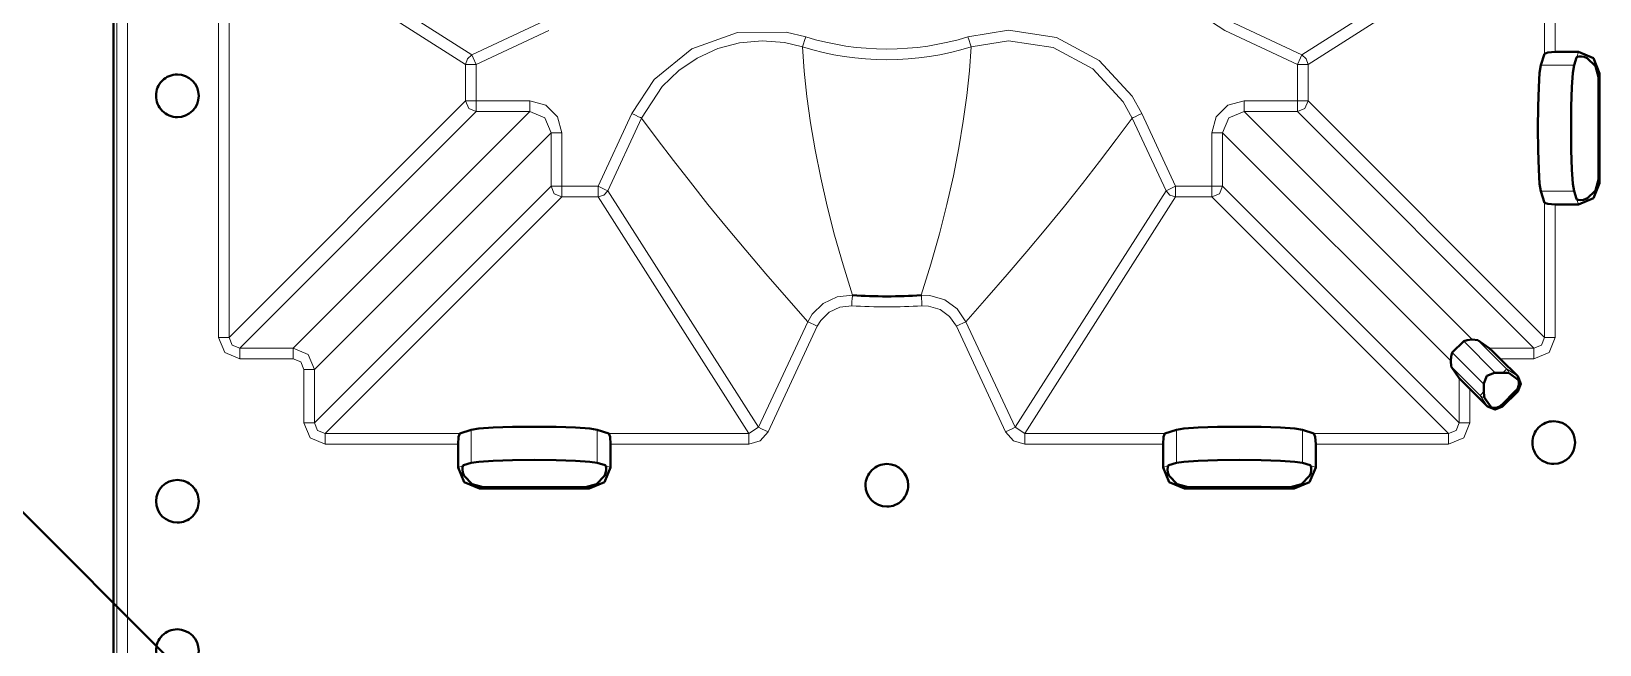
# Model space of a CAD drawing. Header units: millimetres. Extents: x 0 to 2941, y -405 to 1422.
# Drawn here: x 113.9 to 260.9, y 266.8 to 324.2 of the extents above; entities that cross this region are included whole.
import ezdxf

# ---------------------------------------------------------------- set-up
doc = ezdxf.new("R2010")
doc.units = ezdxf.units.MM
doc.layers.add('FINE', color=9, linetype='Continuous')
doc.layers.add('OUTLINE', color=7, linetype='Continuous')

msp = doc.modelspace()

# ---------------------------------------------------------------- linework, layer by layer
at = {"layer": 'FINE', "lineweight": 9}
for p, q in [((121.91, 135.69), (121.91, 685.66)), ((122.91, 685.66), (122.91, 135.69)), ((131.42, 295.54), (131.42, 335.25)), ((154.59, 321.12), (132.42, 335.25)), ((132.42, 335.25), (132.42, 295.54)), ((133, 336.15), (155.17, 322.03)), ((232.96, 322.03), (255.14, 336.15)), ((255.71, 335.25), (233.54, 321.12)), ((255.71, 322.13), (255.71, 335.25)), ((256.71, 335.25), (256.71, 322.3)), ((155.17, 322.03), (161.97, 325.2)), ((226.16, 325.2), (232.96, 322.03)), ((162.39, 324.3), (155.59, 321.12)), ((258.89, 322.3), (258.73, 321.82)), ((154.59, 317.71), (154.59, 321.12)), ((232.54, 317.71), (232.54, 321.12)), ((233.54, 321.12), (233.54, 317.71)), ((258.47, 321.06), (255.36, 321.06)), ((260.76, 319.94), (260.87, 320.29)), ((132.42, 295.54), (154.59, 317.71)), ((227.54, 317.71), (232.54, 317.71)), ((233.54, 317.71), (255.71, 295.54)), ((155.59, 316.72), (133.42, 294.54)), ((138.42, 294.54), (160.6, 316.72)), ((220.23, 309.29), (217.06, 316.1)), ((217.96, 316.52), (221.13, 309.71)), ((232.54, 316.72), (227.54, 316.72)), ((227.54, 316.72), (248.91, 295.34)), ((254.71, 294.54), (232.54, 316.72)), ((260.87, 310.01), (260.76, 310.36)), ((140.42, 287.54), (162.59, 309.71)), ((163.59, 308.72), (141.42, 286.54)), ((167, 308.72), (163.59, 308.72)), ((181.13, 286.54), (167, 308.72)), ((167.91, 309.29), (182.03, 287.12)), ((206.1, 287.12), (220.23, 309.29)), ((221.13, 308.72), (207.01, 286.54)), ((224.54, 308.72), (221.13, 308.72)), ((246.71, 286.54), (224.54, 308.72)), ((225.54, 309.71), (247.71, 287.54)), ((255.36, 309.24), (258.47, 309.24)), ((255.71, 295.54), (255.71, 308.17)), ((256.71, 308), (256.71, 295.54)), ((258.73, 308.48), (258.89, 308)), ((182.03, 287.12), (186.65, 297.02)), ((201.48, 297.02), (206.1, 287.12)), ((205.2, 286.7), (200.58, 296.6)), ((133.42, 294.54), (138.42, 294.54)), ((250.02, 291.17), (247.06, 294.13)), ((248.13, 295.2), (251.08, 292.24)), ((252.15, 292.59), (249.44, 295.3)), ((250.52, 294.54), (254.71, 294.54)), ((138.42, 293.55), (133.42, 293.55)), ((139.42, 287.54), (139.42, 292.55)), ((246.96, 292.81), (249.66, 290.11)), ((254.71, 293.55), (251.54, 293.55)), ((247.71, 287.54), (247.71, 291.74)), ((248.71, 290.72), (248.71, 287.54)), ((249.66, 290.11), (250.36, 289.07)), ((253.04, 290.58), (253.19, 290.48)), ((251.77, 289.07), (251.67, 289.22)), ((155.12, 286.9), (155.12, 283.79)), ((166.93, 283.79), (166.93, 286.9)), ((181.13, 286.54), (182.03, 287.12)), ((206.1, 287.12), (207.01, 286.54)), ((221.2, 283.79), (221.2, 286.9)), ((233.02, 286.9), (233.02, 283.79)), ((141.42, 286.54), (154.04, 286.54)), ((153.88, 285.55), (141.42, 285.55)), ((168.01, 286.54), (181.13, 286.54)), ((181.13, 285.55), (168.18, 285.55)), ((207.01, 286.54), (220.12, 286.54)), ((219.96, 285.55), (207.01, 285.55)), ((234.09, 286.54), (246.71, 286.54)), ((246.71, 285.55), (234.26, 285.55)), ((154.36, 283.53), (153.88, 283.37)), ((168.18, 283.37), (167.69, 283.53)), ((219.96, 283.37), (220.44, 283.53)), ((233.77, 283.53), (234.26, 283.37)), ((155.89, 281.39), (156.24, 281.5)), ((165.81, 281.5), (166.17, 281.39)), ((222.32, 281.5), (221.97, 281.39)), ((232.25, 281.39), (231.89, 281.5)), ((116.18, 276.08), (128.93, 263.33))]:
    msp.add_line(p, q, dxfattribs=at)
for points in [[(232.54, 321.12), (225.74, 324.3), (222.53, 326.39), (220.97, 328.01), (219.66, 329.93), (218.73, 331.97), (218.13, 334.2), (217.92, 336.44), (218.1, 338.75), (218.53, 340.58)], [(170.17, 316.52), (172.27, 319.73), (175.8, 322.59), (180.08, 324.13), (184.62, 324.16), (186.46, 323.72)], [(186.16, 322.77), (186.19, 322.86), (186.26, 323.07), (186.35, 323.37), (186.46, 323.72)], [(201.67, 323.72), (205.46, 324.33), (209.96, 323.65), (213.97, 321.51), (217.05, 318.17), (217.96, 316.52)], [(201.97, 322.77), (201.94, 322.86), (201.88, 323.07), (201.78, 323.37), (201.67, 323.72)], [(154.59, 321.12), (154.75, 321.66), (155.17, 322.03)], [(155.17, 322.03), (155.3, 321.75), (155.59, 321.12)], [(186.16, 322.77), (184.46, 323.17), (182.39, 323.34), (180.25, 323.14), (178.24, 322.61), (176.29, 321.72), (174.57, 320.56), (173.02, 319.07), (171.08, 316.1)], [(186.16, 322.77), (186.33, 320.49), (186.58, 318.12), (186.92, 315.66), (187.35, 313.13), (187.87, 310.51), (188.48, 307.86), (189.17, 305.14), (189.96, 302.36), (190.84, 299.5)], [(197.29, 299.5), (198.19, 302.41), (198.99, 305.24), (199.69, 308.01), (200.3, 310.7), (200.81, 313.31), (201.23, 315.8), (201.56, 318.21), (201.81, 320.53), (201.97, 322.77)], [(217.06, 316.1), (216.21, 317.62), (213.36, 320.72), (209.64, 322.7), (205.48, 323.33), (201.97, 322.77)], [(232.54, 321.12), (232.83, 321.75), (232.96, 322.03)], [(232.96, 322.03), (233.38, 321.66), (233.54, 321.12)], [(154.59, 321.12), (154.9, 321.12), (155.59, 321.12)], [(155.59, 321.12), (155.59, 317.71), (160.6, 317.71)], [(232.54, 321.12), (233.23, 321.12), (233.54, 321.12)], [(154.59, 317.71), (154.9, 317.71), (155.59, 317.71)], [(160.6, 316.72), (155.59, 316.72), (154.89, 317.01), (154.59, 317.71)], [(155.59, 316.72), (155.59, 317.03), (155.59, 317.71)], [(160.6, 316.72), (160.6, 317.03), (160.6, 317.71)], [(160.6, 317.71), (162.09, 317.31), (163.19, 316.22), (163.59, 314.72)], [(224.54, 314.72), (224.94, 316.22), (226.04, 317.31), (227.54, 317.71)], [(227.54, 316.72), (227.54, 317.03), (227.54, 317.71)], [(232.54, 316.72), (232.54, 317.03), (232.54, 317.71)], [(232.54, 317.71), (233.23, 317.71), (233.54, 317.71)], [(233.54, 317.71), (233.25, 317.01), (232.54, 316.72)], [(162.59, 314.72), (162.01, 316.13), (160.6, 316.72)], [(163.59, 314.72), (163.59, 309.71), (167, 309.71), (170.17, 316.52)], [(171.08, 316.1), (167.91, 309.29), (167.54, 308.87), (167, 308.72)], [(171.08, 316.1), (170.99, 316.14), (170.8, 316.23), (170.51, 316.36), (170.17, 316.52)], [(186.65, 297.02), (184.65, 299.28), (182.72, 301.51), (180.85, 303.71), (179.05, 305.87), (177.3, 308.01), (175.66, 310.08), (174.07, 312.11), (172.54, 314.12), (171.08, 316.1)], [(217.06, 316.1), (215.56, 314.08), (214.01, 312.04), (212.39, 309.96), (210.71, 307.86), (208.96, 305.72), (207.18, 303.59), (205.35, 301.43), (203.45, 299.24), (201.48, 297.02)], [(217.06, 316.1), (217.14, 316.14), (217.34, 316.23), (217.63, 316.36), (217.96, 316.52)], [(227.54, 316.72), (226.12, 316.13), (225.54, 314.72)], [(162.59, 314.72), (140.42, 292.55), (140.42, 287.54)], [(162.59, 314.72), (162.9, 314.72), (163.59, 314.72)], [(163.59, 308.72), (162.89, 309.01), (162.59, 309.71), (162.59, 314.72)], [(221.13, 309.71), (224.54, 309.71), (224.54, 314.72)], [(225.54, 314.72), (225.23, 314.72), (224.54, 314.72)], [(246.92, 293.34), (225.54, 314.72), (225.54, 309.71)], [(162.59, 309.71), (162.9, 309.71), (163.59, 309.71)], [(163.59, 308.72), (163.59, 309.03), (163.59, 309.71)], [(167.91, 309.29), (167.62, 309.42), (167, 309.71)], [(167, 308.72), (167, 309.03), (167, 309.71)], [(220.23, 309.29), (220.51, 309.42), (221.13, 309.71)], [(221.13, 308.72), (220.6, 308.87), (220.23, 309.29)], [(221.13, 308.72), (221.13, 309.03), (221.13, 309.71)], [(224.54, 308.72), (224.54, 309.03), (224.54, 309.71)], [(225.54, 309.71), (225.23, 309.71), (224.54, 309.71)], [(225.54, 309.71), (225.25, 309.01), (224.54, 308.72)], [(190.78, 298.51), (189.67, 298.39), (188.66, 297.92), (187.87, 297.14), (187.55, 296.6), (182.94, 286.7)], [(186.65, 297.02), (187.06, 297.72), (188.09, 298.74), (189.4, 299.36), (190.84, 299.5)], [(190.84, 299.5), (190.84, 299.41), (190.82, 299.19), (190.8, 298.88), (190.78, 298.51)], [(197.29, 299.5), (197.3, 299.41), (197.31, 299.19), (197.33, 298.88), (197.36, 298.51)], [(197.29, 299.5), (198.1, 299.48), (199.49, 299.07), (200.66, 298.21), (201.48, 297.02)], [(200.58, 296.6), (199.95, 297.52), (199.05, 298.17), (197.98, 298.49), (197.36, 298.51)], [(186.65, 297.02), (186.73, 296.99), (186.93, 296.89), (187.22, 296.76), (187.55, 296.6)], [(201.48, 297.02), (201.4, 296.99), (201.2, 296.89), (200.91, 296.76), (200.58, 296.6)], [(132.42, 295.54), (132.11, 295.54), (131.42, 295.54)], [(133.42, 293.55), (132.01, 294.13), (131.42, 295.54)], [(132.42, 295.54), (132.71, 294.83), (133.42, 294.54)], [(254.71, 294.54), (255.42, 294.83), (255.71, 295.54)], [(256.71, 295.54), (256.13, 294.13), (254.71, 293.55)], [(256.71, 295.54), (256.02, 295.54), (255.71, 295.54)], [(133.42, 294.54), (133.42, 294.23), (133.42, 293.55)], [(138.42, 294.54), (138.42, 294.23), (138.42, 293.55)], [(138.42, 294.54), (139.83, 293.96), (140.42, 292.55)], [(254.71, 294.54), (254.71, 294.23), (254.71, 293.55)], [(139.42, 292.55), (139.13, 293.25), (138.42, 293.55)], [(140.42, 292.55), (140.11, 292.55), (139.42, 292.55)], [(251.79, 292.23), (252.05, 292.49), (252.15, 292.59)], [(253.19, 291.9), (252.15, 292.59), (252.29, 292.41), (252.39, 292.19)], [(249.66, 290.11), (249.76, 290.21), (250.02, 290.47)], [(249.66, 290.11), (249.85, 289.96), (250.07, 289.87)], [(140.42, 287.54), (140.11, 287.54), (139.42, 287.54)], [(141.42, 285.55), (140.01, 286.13), (139.42, 287.54)], [(140.42, 287.54), (140.71, 286.83), (141.42, 286.54)], [(182.94, 286.7), (182.2, 285.86), (181.13, 285.55)], [(182.03, 287.12), (182.31, 286.99), (182.94, 286.7)], [(206.1, 287.12), (205.82, 286.99), (205.2, 286.7)], [(207.01, 285.55), (205.93, 285.86), (205.2, 286.7)], [(246.71, 286.54), (247.42, 286.83), (247.71, 287.54)], [(248.71, 287.54), (248.13, 286.13), (246.71, 285.55)], [(248.71, 287.54), (248.02, 287.54), (247.71, 287.54)], [(141.42, 286.54), (141.42, 286.23), (141.42, 285.55)], [(181.13, 286.54), (181.13, 286.23), (181.13, 285.55)], [(207.01, 286.54), (207.01, 286.23), (207.01, 285.55)], [(246.71, 286.54), (246.71, 286.23), (246.71, 285.55)]]:
    msp.add_lwpolyline(points, dxfattribs=at)
for points in [[(186.46, 323.72, 0.151863), (201.67, 323.72)], [(186.16, 322.77, 0.151876), (201.97, 322.77)], [(190.78, 298.51, 0.033099), (197.36, 298.51)]]:
    msp.add_lwpolyline(points, format="xyb", dxfattribs=at)
at = {"layer": 'OUTLINE', "lineweight": 40}
for p, q in [((70.28, 321.98), (138.16, 254.09)), ((255.71, 322.13), (255.36, 321.06)), ((256.71, 322.3), (258.89, 322.3)), ((258.7, 321.78), (258.47, 321.06)), ((258.73, 321.82), (258.7, 321.78)), ((260.76, 310.36), (260.76, 319.94)), ((260.87, 320.29), (260.87, 310.01)), ((255.36, 309.24), (255.71, 308.17)), ((258.47, 309.24), (258.7, 308.52)), ((258.89, 308), (256.71, 308)), ((258.7, 308.52), (258.73, 308.48)), ((248.13, 295.2), (247.06, 294.13)), ((249.44, 295.3), (248.91, 295.34)), ((249.44, 295.3), (250.52, 294.54)), ((246.92, 293.34), (246.96, 292.81)), ((247.71, 291.74), (246.96, 292.81)), ((251.54, 293.55), (253.19, 291.9)), ((251.08, 292.24), (251.01, 292.24)), ((251.79, 292.23), (251.08, 292.24)), ((253.24, 291.56), (252.39, 292.19)), ((250.36, 289.07), (248.71, 290.72)), ((250.07, 289.87), (250.7, 289.02)), ((253.02, 290.56), (251.7, 289.24)), ((253.19, 290.48), (251.77, 289.07)), ((253.02, 290.56), (253.04, 290.58)), ((251.67, 289.22), (251.7, 289.24)), ((155.12, 286.9), (154.04, 286.54)), ((168.01, 286.54), (166.93, 286.9)), ((221.2, 286.9), (220.12, 286.54)), ((153.88, 283.37), (153.88, 285.55)), ((168.18, 285.55), (168.18, 283.37)), ((219.96, 285.55), (219.96, 283.37)), ((234.26, 283.37), (234.26, 285.55)), ((155.12, 283.79), (154.39, 283.56)), ((167.66, 283.56), (166.93, 283.79)), ((221.2, 283.79), (220.48, 283.56)), ((233.74, 283.56), (233.02, 283.79)), ((154.39, 283.56), (154.36, 283.53)), ((167.69, 283.53), (167.66, 283.56)), ((220.48, 283.56), (220.44, 283.53)), ((233.77, 283.53), (233.74, 283.56)), ((166.17, 281.39), (155.89, 281.39)), ((156.24, 281.5), (165.81, 281.5)), ((221.97, 281.39), (232.25, 281.39)), ((222.32, 281.5), (231.89, 281.5))]:
    msp.add_line(p, q, dxfattribs=at)
for points in [[(121.58, 1265.69), (121.58, 135.69, 0.414211), (131.57, 125.7)], [(190.84, 299.5, 0.033094), (197.29, 299.5)]]:
    msp.add_lwpolyline(points, format="xyb", dxfattribs=at)
for points in [[(256.71, 322.3), (256.02, 322.25), (255.71, 322.13)], [(260.87, 320.29), (260.29, 321.71), (258.89, 322.3)], [(255.36, 321.06), (255.25, 320.35), (255.16, 319.01), (255.1, 317.2), (255.08, 315.15), (255.1, 313.1), (255.16, 311.29), (255.25, 309.95), (255.36, 309.24)], [(258.47, 321.06), (258.36, 320.35), (258.27, 319.01), (258.21, 317.2), (258.19, 315.15), (258.21, 313.1), (258.27, 311.29), (258.36, 309.95), (258.47, 309.24)], [(259.7, 321.72), (259.43, 321.83), (259.17, 321.88), (258.95, 321.88), (258.79, 321.84), (258.73, 321.82)], [(260.76, 319.94), (260.47, 320.98), (259.7, 321.72)], [(259.7, 308.58), (260.47, 309.32), (260.76, 310.36)], [(258.89, 308), (260.29, 308.59), (260.87, 310.01)], [(255.71, 308.17), (256.02, 308.05), (256.71, 308)], [(258.73, 308.48), (258.87, 308.43), (259.09, 308.42), (259.36, 308.45), (259.63, 308.55), (259.7, 308.58)], [(247.06, 294.13), (246.95, 293.77), (246.92, 293.34)], [(248.91, 295.34), (248.45, 295.3), (248.13, 295.2)], [(251.54, 293.55), (250.85, 294.23), (250.52, 294.54)], [(247.71, 291.74), (248.02, 291.41), (248.71, 290.72)], [(251.01, 292.24), (250.31, 291.95), (250.02, 291.24)], [(250.02, 291.24), (250.02, 291.17), (250.02, 290.47)], [(252.39, 292.19), (252.21, 292.22), (251.79, 292.23)], [(253.04, 290.58), (253.19, 290.78), (253.28, 291.01), (253.31, 291.21), (253.3, 291.38), (253.26, 291.51), (253.24, 291.56)], [(253.19, 290.48), (253.48, 291.19), (253.19, 291.9)], [(250.02, 290.47), (250.04, 290.05), (250.07, 289.87)], [(250.36, 289.07), (251.07, 288.78), (251.77, 289.07)], [(250.7, 289.02), (250.78, 288.98), (250.96, 288.95), (251.17, 288.96), (251.41, 289.03), (251.61, 289.16), (251.67, 289.22)], [(166.93, 286.9), (166.22, 287.01), (164.88, 287.1), (163.08, 287.16), (161.03, 287.18), (158.97, 287.16), (157.17, 287.1), (155.83, 287.01), (155.12, 286.9)], [(234.09, 286.54), (233.02, 286.9), (232.3, 287.01), (230.96, 287.1), (229.16, 287.16), (227.11, 287.18), (225.05, 287.16), (223.25, 287.1), (221.91, 287.01), (221.2, 286.9)], [(154.04, 286.54), (153.92, 286.23), (153.88, 285.55)], [(168.18, 285.55), (168.13, 286.23), (168.01, 286.54)], [(220.12, 286.54), (220, 286.23), (219.96, 285.55)], [(234.26, 285.55), (234.21, 286.23), (234.09, 286.54)], [(166.93, 283.79), (166.22, 283.9), (164.88, 283.99), (163.08, 284.05), (161.03, 284.07), (158.97, 284.05), (157.17, 283.99), (155.83, 283.9), (155.12, 283.79)], [(233.02, 283.79), (232.3, 283.9), (230.96, 283.99), (229.16, 284.05), (227.11, 284.07), (225.05, 284.05), (223.25, 283.99), (221.91, 283.9), (221.2, 283.79)], [(153.88, 283.37), (154.46, 281.97), (155.89, 281.39)], [(154.36, 283.53), (154.31, 283.39), (154.29, 283.16), (154.33, 282.89), (154.42, 282.63), (154.46, 282.56)], [(154.46, 282.56), (155.2, 281.78), (156.24, 281.5)], [(165.81, 281.5), (166.85, 281.78), (167.59, 282.56)], [(166.17, 281.39), (167.59, 281.97), (168.18, 283.37)], [(167.59, 282.56), (167.7, 282.83), (167.76, 283.09), (167.75, 283.31), (167.72, 283.47), (167.69, 283.53)], [(221.97, 281.39), (220.54, 281.97), (219.96, 283.37)], [(220.44, 283.53), (220.39, 283.39), (220.37, 283.16), (220.41, 282.89), (220.5, 282.63), (220.54, 282.56)], [(220.54, 282.56), (221.28, 281.78), (222.32, 281.5)], [(231.89, 281.5), (232.94, 281.78), (233.67, 282.56)], [(234.26, 283.37), (233.67, 281.97), (232.25, 281.39)], [(233.67, 282.56), (233.79, 282.83), (233.84, 283.09), (233.84, 283.31), (233.8, 283.47), (233.77, 283.53)]]:
    msp.add_lwpolyline(points, dxfattribs=at)
for points in [[(129.57, 318.19, 0.414201), (127.57, 320.19, 0.414226), (125.57, 318.19, 0.414226), (127.57, 316.19, 0.414201)], [(258.57, 285.69, 0.414201), (256.57, 287.69, 0.414226), (254.57, 285.69, 0.414226), (256.57, 283.69, 0.414201)], [(196.07, 281.69, 0.414201), (194.07, 283.69, 0.414226), (192.07, 281.69, 0.414201), (194.07, 279.69, 0.414226)], [(125.57, 280.19, 0.414201), (127.57, 278.19, 0.414226), (129.57, 280.19, 0.414226), (127.57, 282.19, 0.414201)], [(129.57, 266.19, 0.414201), (127.57, 268.19, 0.414226), (125.57, 266.19, 0.414201), (127.57, 264.19, 0.414226)]]:
    msp.add_lwpolyline(points, format="xyb", close=True, dxfattribs=at)

doc.saveas('drawing.dxf')
